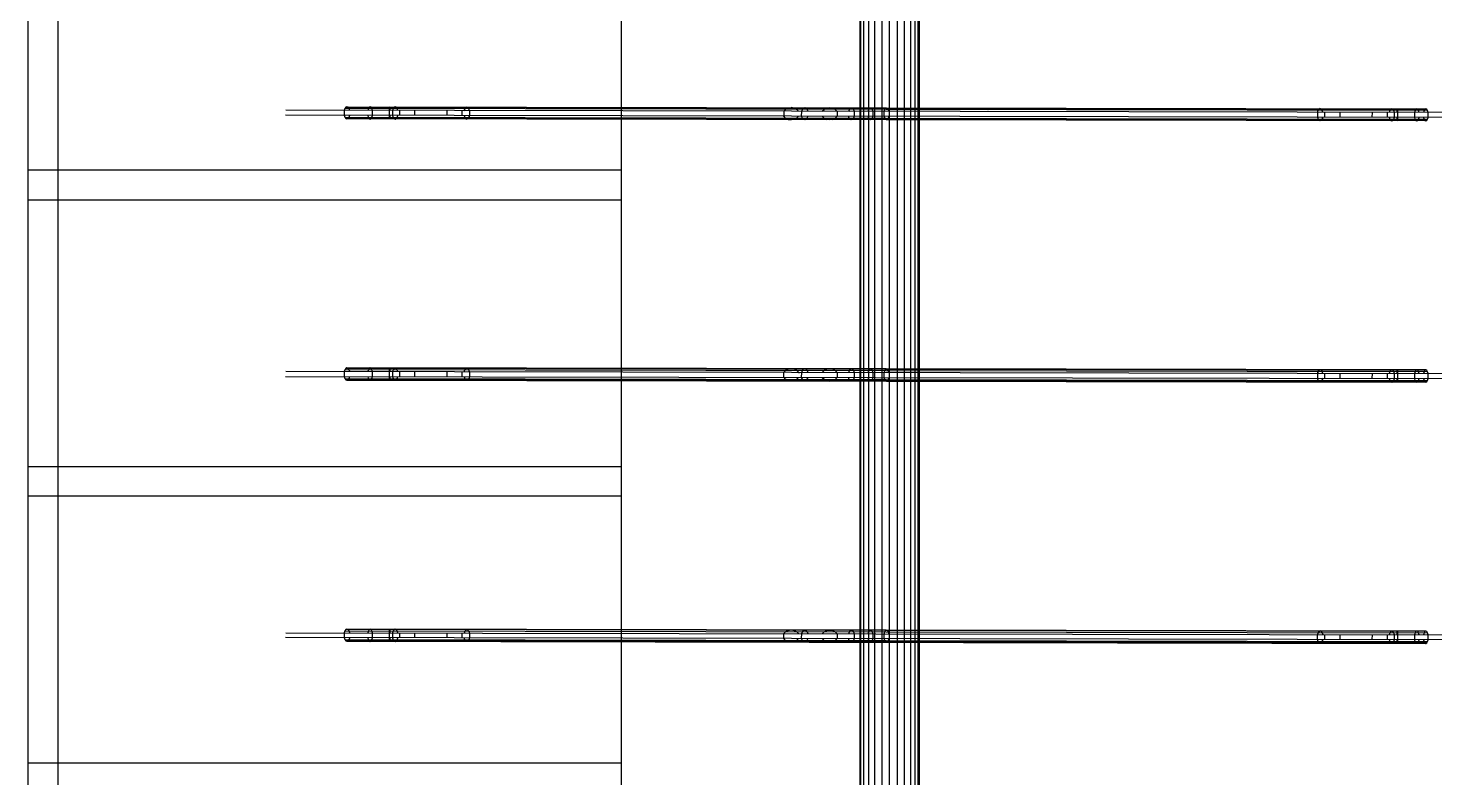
# Model space of a CAD drawing. Header units: inches. Extents: x 0 to 54693, y 0 to 31146.
# Drawn here: x 50653.2 to 51127.7, y 15842.2 to 16095.1 of the extents above; entities that cross this region are included whole.
import ezdxf

# ---------------------------------------------------------------- set-up
doc = ezdxf.new("R2010")
doc.units = ezdxf.units.IN
doc.header["$MEASUREMENT"] = 0
doc.layers.add('Added', color=3, linetype='Continuous')

msp = doc.modelspace()

# ---------------------------------------------------------------- linework, layer by layer
at = {"layer": 'Added', "linetype": 'Continuous', "lineweight": -2, "ltscale": 0.18}
for p, q in [((50653.23, 13843.54), (50653.23, 18243.35)), ((50663.23, 16332.94), (50663.23, 15353.24)), ((50853.23, 16332.94), (50853.23, 15353.24)), ((50933.73, 16327.32), (50933.73, 15373.18)), ((50934.07, 15373.18), (50934.07, 16327.32)), ((50935.07, 15373.18), (50935.07, 16327.32)), ((50936.66, 16327.32), (50936.66, 15373.18)), ((50938.73, 16327.32), (50938.73, 15373.18)), ((50941.14, 16327.32), (50941.14, 15373.18)), ((50943.73, 15373.18), (50943.73, 16327.32)), ((50946.32, 16327.32), (50946.32, 15373.18)), ((50948.73, 16327.32), (50948.73, 15373.18)), ((50950.8, 16327.32), (50950.8, 15373.18)), ((50952.39, 15373.18), (50952.39, 16327.32)), ((50953.39, 15373.18), (50953.39, 16327.32)), ((50953.73, 16327.32), (50953.73, 15373.18)), ((51150.06, 16064.94), (50740.08, 16065.71)), ((51150.07, 16066.59), (50740.09, 16067.36)), ((50759.77, 16067.32), (50759.76, 16065.67)), ((50759.76, 16065.67), (50760, 16065.02)), ((50760.02, 16067.97), (50759.77, 16067.32)), ((50760, 16065.02), (51125.22, 16064.33)), ((50760, 16065.02), (50760.34, 16064.59)), ((50760.36, 16068.4), (50760.02, 16067.97)), ((51125.23, 16067.29), (50760.02, 16067.97)), ((51124.94, 16063.91), (50760.34, 16064.59)), ((50760.34, 16064.59), (50760.72, 16064.44)), ((50760.75, 16068.55), (50760.36, 16068.4)), ((50760.36, 16068.4), (51124.96, 16067.72)), ((50760.72, 16064.44), (50761.11, 16064.59)), ((51124.62, 16063.76), (50760.72, 16064.44)), ((50761.13, 16068.4), (50760.75, 16068.55)), ((50760.75, 16068.55), (51124.64, 16067.87)), ((50761.11, 16064.59), (50761.45, 16065.02)), ((50761.47, 16067.97), (50761.13, 16068.4)), ((50761.45, 16065.02), (50761.7, 16065.67)), ((50761.71, 16067.31), (50761.47, 16067.97)), ((50767.75, 16065.66), (50767.95, 16065)), ((50767.97, 16067.96), (50767.76, 16067.3)), ((50767.95, 16065), (50768.23, 16064.57)), ((50768.25, 16068.39), (50767.97, 16067.96)), ((50768.23, 16064.57), (50768.56, 16064.42)), ((50768.58, 16068.54), (50768.25, 16068.39)), ((50768.56, 16064.42), (50768.88, 16064.57)), ((50768.9, 16068.39), (50768.58, 16068.54)), ((50768.88, 16064.57), (50769.17, 16065)), ((50769.18, 16067.96), (50768.9, 16068.39)), ((50769.17, 16065), (50769.38, 16065.66)), ((50769.38, 16067.3), (50769.18, 16067.96)), ((50769.38, 16065.66), (50769.38, 16067.3)), ((50775.07, 16065.65), (50775.08, 16067.29)), ((50775.09, 16064.99), (50775.07, 16065.65)), ((50775.08, 16067.29), (50775.1, 16067.94)), ((50775.11, 16064.56), (50775.09, 16064.99)), ((50775.1, 16067.94), (50775.13, 16068.37)), ((50775.15, 16064.41), (50775.11, 16064.56)), ((50775.13, 16068.37), (50775.17, 16068.52)), ((50775.18, 16064.56), (50775.15, 16064.41)), ((50775.17, 16068.52), (50775.2, 16068.37)), ((50775.21, 16064.99), (50775.18, 16064.56)), ((50775.2, 16068.37), (50775.23, 16067.94)), ((50775.23, 16065.64), (50775.21, 16064.99)), ((50775.23, 16067.94), (50775.24, 16067.29)), ((50776.08, 16067.29), (50776.07, 16065.64)), ((50776.07, 16065.64), (50776.3, 16064.99)), ((50776.31, 16067.94), (50776.08, 16067.29)), ((50776.3, 16064.99), (50776.61, 16064.56)), ((50776.63, 16068.37), (50776.31, 16067.94)), ((50776.61, 16064.56), (50776.97, 16064.41)), ((50776.99, 16068.52), (50776.63, 16068.37)), ((50776.97, 16064.41), (50777.33, 16064.56)), ((50777.35, 16068.37), (50776.99, 16068.52)), ((50777.33, 16064.56), (50777.65, 16064.99)), ((50777.67, 16067.94), (50777.35, 16068.37)), ((50777.65, 16064.99), (50777.88, 16065.64)), ((50777.89, 16067.28), (50777.67, 16067.94)), ((50778.61, 16065.64), (50778.61, 16067.28)), ((50783.58, 16067.27), (50783.57, 16065.63)), ((50794.57, 16065.61), (50794.58, 16067.25)), ((50799.54, 16067.24), (50799.53, 16065.6)), ((50800.26, 16065.6), (50800.48, 16064.94)), ((50800.27, 16067.24), (50800.5, 16067.9)), ((50800.5, 16067.9), (50800.27, 16067.24)), ((50800.48, 16064.94), (50800.8, 16064.51)), ((50800.82, 16068.33), (50800.5, 16067.9)), ((50800.8, 16064.51), (50801.16, 16064.36)), ((50800.82, 16068.33), (50801.18, 16068.47)), ((50801.52, 16064.51), (50801.16, 16064.36)), ((50801.54, 16068.32), (50801.18, 16068.47)), ((50801.84, 16064.94), (50801.52, 16064.51)), ((50801.52, 16064.51), (50801.84, 16064.94)), ((50801.85, 16067.89), (50801.54, 16068.32)), ((50802.07, 16065.59), (50801.84, 16064.94)), ((50801.84, 16064.94), (50802.07, 16065.59)), ((50802.08, 16067.24), (50801.85, 16067.89)), ((50802.08, 16067.24), (50802.07, 16065.59)), ((50908.08, 16067.04), (50908.07, 16065.4)), ((50908.7, 16064.74), (50908.07, 16065.4)), ((50908.08, 16067.04), (50908.71, 16067.69)), ((50908.7, 16064.74), (50909.56, 16064.31)), ((50909.59, 16068.12), (50908.71, 16067.69)), ((50909.59, 16068.12), (50910.58, 16068.27)), ((50911.58, 16068.12), (50910.58, 16068.27)), ((50912.44, 16064.73), (50911.56, 16064.31)), ((50911.58, 16068.12), (50912.45, 16067.69)), ((50912.44, 16064.73), (50913.07, 16065.39)), ((50913.08, 16067.03), (50912.45, 16067.69)), ((50914.11, 16065.38), (50914.12, 16067.03)), ((50914.37, 16064.73), (50914.11, 16065.38)), ((50914.12, 16067.03), (50914.38, 16067.68)), ((50914.72, 16064.3), (50914.37, 16064.73)), ((50914.38, 16067.68), (50914.74, 16068.11)), ((50914.74, 16068.11), (50915.15, 16068.26)), ((50915.15, 16068.26), (50915.56, 16068.11)), ((50915.89, 16064.73), (50915.53, 16064.3)), ((50915.56, 16068.11), (50915.91, 16067.68)), ((50916.15, 16065.38), (50915.89, 16064.73)), ((50915.91, 16067.68), (50916.16, 16067.03)), ((50921.7, 16064.72), (50921.07, 16065.37)), ((50921.08, 16067.02), (50921.71, 16067.67)), ((50921.7, 16064.72), (50922.56, 16064.28)), ((50922.59, 16068.1), (50921.71, 16067.67)), ((50923.58, 16068.25), (50922.59, 16068.1)), ((50924.58, 16068.09), (50923.58, 16068.25)), ((50924.56, 16064.28), (50925.44, 16064.71)), ((50925.45, 16067.66), (50924.58, 16068.09)), ((50925.44, 16064.71), (50926.07, 16065.36)), ((50926.08, 16067.01), (50925.45, 16067.66)), ((50926.08, 16067.01), (50926.07, 16065.36)), ((50930.18, 16064.7), (50929.96, 16065.35)), ((50929.97, 16067), (50930.2, 16067.65)), ((50930.5, 16064.27), (50930.18, 16064.7)), ((50930.2, 16067.65), (50930.52, 16068.08)), ((50930.52, 16068.08), (50930.88, 16068.23)), ((50930.88, 16068.23), (50931.24, 16068.08)), ((50931.54, 16064.7), (50931.22, 16064.27)), ((50931.24, 16068.08), (50931.55, 16067.65)), ((50931.77, 16065.35), (50931.54, 16064.7)), ((50931.55, 16067.65), (50931.78, 16067)), ((50931.78, 16067), (50931.77, 16065.35)), ((50936.74, 16064.69), (50936.54, 16065.34)), ((50936.55, 16066.99), (50936.75, 16067.64)), ((50937.01, 16064.26), (50936.74, 16064.69)), ((50936.75, 16067.64), (50937.03, 16068.07)), ((50937.03, 16068.07), (50937.35, 16068.22)), ((50937.35, 16068.22), (50937.67, 16068.07)), ((50937.93, 16064.69), (50937.65, 16064.26)), ((50937.67, 16068.07), (50937.94, 16067.64)), ((50938.13, 16065.34), (50937.93, 16064.69)), ((50937.94, 16067.64), (50938.14, 16066.98)), ((50938.14, 16066.98), (50938.13, 16065.34)), ((50941.92, 16065.33), (50941.93, 16066.98)), ((50942.11, 16064.68), (50941.92, 16065.33)), ((50941.93, 16066.98), (50942.12, 16067.63)), ((50942.37, 16064.25), (50942.11, 16064.68)), ((50942.12, 16067.63), (50942.39, 16068.06)), ((50942.39, 16068.06), (50942.69, 16068.21)), ((50942.69, 16068.21), (50942.99, 16068.06)), ((50943.24, 16064.68), (50942.97, 16064.25)), ((50942.99, 16068.06), (50943.25, 16067.63)), ((50943.43, 16065.33), (50943.24, 16064.68)), ((50943.25, 16067.63), (50943.44, 16066.97)), ((50977.04, 16066.91), (50976.85, 16066.91)), ((51088.08, 16066.7), (51088.07, 16065.06)), ((51088.07, 16065.06), (51088.29, 16064.4)), ((51088.08, 16066.7), (51088.31, 16067.36)), ((51088.61, 16063.97), (51088.29, 16064.4)), ((51088.31, 16067.36), (51088.63, 16067.79)), ((51088.63, 16067.79), (51088.31, 16067.36)), ((51088.99, 16067.94), (51088.63, 16067.79)), ((51088.99, 16067.94), (51089.35, 16067.78)), ((51089.65, 16064.4), (51089.33, 16063.97)), ((51089.33, 16063.97), (51089.65, 16064.4)), ((51089.35, 16067.78), (51089.66, 16067.35)), ((51089.88, 16065.05), (51089.65, 16064.4)), ((51089.65, 16064.4), (51089.88, 16065.05)), ((51089.89, 16066.7), (51089.66, 16067.35)), ((51090.6, 16065.05), (51090.61, 16066.7)), ((51095.58, 16066.69), (51095.57, 16065.04)), ((51106.57, 16065.02), (51106.58, 16066.67)), ((51111.54, 16066.66), (51111.53, 16065.01)), ((51112.26, 16065.01), (51112.48, 16064.36)), ((51112.5, 16067.31), (51112.27, 16066.66)), ((51112.48, 16064.36), (51112.8, 16063.93)), ((51112.82, 16067.74), (51112.5, 16067.31)), ((51113.18, 16067.89), (51112.82, 16067.74)), ((51113.54, 16067.74), (51113.18, 16067.89)), ((51113.52, 16063.93), (51113.84, 16064.36)), ((51113.85, 16067.31), (51113.54, 16067.74)), ((51113.84, 16064.36), (51114.07, 16065.01)), ((51114.08, 16066.65), (51113.85, 16067.31)), ((51114.07, 16065.01), (51114.08, 16066.65)), ((51114.91, 16066.65), (51114.94, 16067.31)), ((51114.92, 16064.35), (51114.91, 16065.01)), ((51114.95, 16063.92), (51114.92, 16064.35)), ((51114.94, 16067.31), (51114.97, 16067.74)), ((51114.97, 16067.74), (51115, 16067.89)), ((51115, 16067.89), (51115.03, 16067.74)), ((51115.04, 16064.35), (51115.01, 16063.92)), ((51115.03, 16067.74), (51115.06, 16067.31)), ((51115.07, 16065.01), (51115.04, 16064.35)), ((51115.06, 16067.31), (51115.08, 16066.65)), ((51115.08, 16066.65), (51115.07, 16065.01)), ((51120.77, 16066.64), (51120.76, 16065)), ((51120.76, 16065), (51120.96, 16064.34)), ((51120.97, 16067.3), (51120.77, 16066.64)), ((51120.96, 16064.34), (51121.23, 16063.91)), ((51121.25, 16067.73), (51120.97, 16067.3)), ((51121.57, 16067.87), (51121.25, 16067.73)), ((51121.89, 16067.72), (51121.57, 16067.87)), ((51121.87, 16063.91), (51122.14, 16064.34)), ((51122.16, 16067.29), (51121.89, 16067.72)), ((51122.14, 16064.34), (51122.35, 16064.99)), ((51122.36, 16066.64), (51122.16, 16067.29)), ((51123.84, 16064.99), (51124.03, 16064.34)), ((51124.05, 16067.29), (51123.85, 16066.64)), ((51124.03, 16064.34), (51124.31, 16063.91)), ((51124.33, 16067.72), (51124.05, 16067.29)), ((51124.64, 16067.87), (51124.33, 16067.72)), ((51124.96, 16067.72), (51124.64, 16067.87)), ((51124.94, 16063.91), (51125.22, 16064.33)), ((51125.23, 16067.29), (51124.96, 16067.72)), ((51125.22, 16064.33), (51125.42, 16064.99)), ((51125.43, 16066.63), (51125.23, 16067.29)), ((51125.42, 16064.99), (51125.43, 16066.63)), ((50909.56, 16064.31), (50910.56, 16064.16)), ((50911.56, 16064.31), (50910.56, 16064.16)), ((50915.13, 16064.15), (50914.72, 16064.3)), ((50915.53, 16064.3), (50915.13, 16064.15)), ((50923.56, 16064.13), (50922.56, 16064.28)), ((50924.56, 16064.28), (50923.56, 16064.13)), ((50930.86, 16064.12), (50930.5, 16064.27)), ((50931.22, 16064.27), (50930.86, 16064.12)), ((50937.33, 16064.11), (50937.01, 16064.26)), ((50937.65, 16064.26), (50937.33, 16064.11)), ((50942.67, 16064.1), (50942.37, 16064.25)), ((50942.97, 16064.25), (50942.67, 16064.1)), ((51088.97, 16063.82), (51088.61, 16063.97)), ((51089.33, 16063.97), (51088.97, 16063.82)), ((51112.8, 16063.93), (51113.16, 16063.78)), ((51113.16, 16063.78), (51113.52, 16063.93)), ((51114.98, 16063.77), (51114.95, 16063.92)), ((51115.01, 16063.92), (51114.98, 16063.77)), ((51121.23, 16063.91), (51121.55, 16063.76)), ((51121.55, 16063.76), (51121.87, 16063.91)), ((51124.31, 16063.91), (51124.62, 16063.76)), ((51124.62, 16063.76), (51124.94, 16063.91)), ((50853.23, 16047.21), (50653.23, 16047.21)), ((50653.23, 16037.21), (50853.23, 16037.21)), ((51150.07, 15978.5), (50740.09, 15979.27)), ((50759.77, 15979.23), (50759.76, 15977.59)), ((50760.02, 15979.88), (50759.77, 15979.23)), ((50760.36, 15980.31), (50760.02, 15979.88)), ((51125.23, 15979.2), (50760.02, 15979.88)), ((50760.75, 15980.46), (50760.36, 15980.31)), ((51124.96, 15979.63), (50760.36, 15980.31)), ((51124.64, 15979.78), (50760.75, 15980.46)), ((50761.13, 15980.31), (50760.75, 15980.46)), ((50761.47, 15979.88), (50761.13, 15980.31)), ((50761.71, 15979.23), (50761.47, 15979.88)), ((50767.97, 15979.87), (50767.76, 15979.22)), ((50768.25, 15980.3), (50767.97, 15979.87)), ((50768.58, 15980.45), (50768.25, 15980.3)), ((50768.9, 15980.3), (50768.58, 15980.45)), ((50769.18, 15979.87), (50768.9, 15980.3)), ((50769.38, 15979.21), (50769.18, 15979.87)), ((50769.38, 15977.57), (50769.38, 15979.21)), ((50775.07, 15977.56), (50775.08, 15979.2)), ((50775.08, 15979.2), (50775.1, 15979.86)), ((50775.1, 15979.86), (50775.13, 15980.29)), ((50775.13, 15980.29), (50775.17, 15980.44)), ((50775.17, 15980.44), (50775.2, 15980.29)), ((50775.2, 15980.29), (50775.23, 15979.86)), ((50775.23, 15979.86), (50775.24, 15979.2)), ((50776.08, 15979.2), (50776.07, 15977.56)), ((50776.31, 15979.85), (50776.08, 15979.2)), ((50776.63, 15980.28), (50776.31, 15979.85)), ((50776.99, 15980.43), (50776.63, 15980.28)), ((50777.35, 15980.28), (50776.99, 15980.43)), ((50777.67, 15979.85), (50777.35, 15980.28)), ((50777.89, 15979.2), (50777.67, 15979.85)), ((50778.61, 15977.55), (50778.61, 15979.2)), ((50783.58, 15979.19), (50783.57, 15977.54)), ((50794.57, 15977.52), (50794.58, 15979.17)), ((50799.54, 15979.16), (50799.53, 15977.51)), ((50800.27, 15979.15), (50800.5, 15979.81)), ((50800.5, 15979.81), (50800.82, 15980.24)), ((50800.82, 15980.24), (50800.5, 15979.81)), ((50800.82, 15980.24), (50801.18, 15980.39)), ((50801.18, 15980.39), (50800.82, 15980.24)), ((50801.54, 15980.24), (50801.18, 15980.39)), ((50801.54, 15980.24), (50801.85, 15979.81)), ((50802.08, 15979.15), (50801.85, 15979.81)), ((50802.08, 15979.15), (50802.07, 15977.51)), ((50908.07, 15977.31), (50908.08, 15978.95)), ((50908.08, 15978.95), (50908.71, 15979.61)), ((50908.71, 15979.61), (50909.59, 15980.03)), ((50909.59, 15980.03), (50908.71, 15979.61)), ((50909.59, 15980.03), (50910.58, 15980.18)), ((50911.58, 15980.03), (50910.58, 15980.18)), ((50912.45, 15979.6), (50911.58, 15980.03)), ((50912.45, 15979.6), (50913.08, 15978.94)), ((50913.08, 15978.94), (50913.36, 15978.94)), ((50914.11, 15977.3), (50914.12, 15978.94)), ((50914.12, 15978.94), (50914.38, 15979.6)), ((50914.38, 15979.6), (50914.74, 15980.02)), ((50914.74, 15980.02), (50915.15, 15980.17)), ((50915.15, 15980.17), (50915.56, 15980.02)), ((50915.56, 15980.02), (50915.91, 15979.59)), ((50915.91, 15979.59), (50916.16, 15978.94)), ((50921.71, 15979.58), (50921.08, 15978.93)), ((50922.59, 15980.01), (50921.71, 15979.58)), ((50921.71, 15979.58), (50922.59, 15980.01)), ((50923.58, 15980.16), (50922.59, 15980.01)), ((50923.58, 15980.16), (50924.58, 15980.01)), ((50924.58, 15980.01), (50925.45, 15979.57)), ((50925.45, 15979.57), (50926.08, 15978.92)), ((50929.97, 15978.91), (50930.2, 15979.57)), ((50930.2, 15979.57), (50930.52, 15979.99)), ((50930.52, 15979.99), (50930.88, 15980.14)), ((50930.88, 15980.14), (50931.24, 15979.99)), ((50931.24, 15979.99), (50931.55, 15979.56)), ((50931.55, 15979.56), (50931.78, 15978.91)), ((50936.55, 15978.9), (50936.75, 15979.55)), ((50936.75, 15979.55), (50937.03, 15979.98)), ((50937.03, 15979.98), (50937.35, 15980.13)), ((50937.35, 15980.13), (50937.67, 15979.98)), ((50937.67, 15979.98), (50937.94, 15979.55)), ((50937.94, 15979.55), (50938.14, 15978.9)), ((50941.93, 15978.89), (50942.12, 15979.54)), ((50942.12, 15979.54), (50942.39, 15979.97)), ((50942.39, 15979.97), (50942.69, 15980.12)), ((50942.69, 15980.12), (50942.99, 15979.97)), ((50942.99, 15979.97), (50943.25, 15979.54)), ((50943.25, 15979.54), (50943.44, 15978.89)), ((51088.08, 15978.62), (51088.31, 15979.27)), ((51088.31, 15979.27), (51088.08, 15978.62)), ((51088.31, 15979.27), (51088.63, 15979.7)), ((51088.63, 15979.7), (51088.31, 15979.27)), ((51088.63, 15979.7), (51088.99, 15979.85)), ((51088.99, 15979.85), (51089.35, 15979.7)), ((51089.35, 15979.7), (51089.66, 15979.27)), ((51089.89, 15978.61), (51089.66, 15979.27)), ((51112.5, 15979.22), (51112.27, 15978.57)), ((51112.82, 15979.65), (51112.5, 15979.22)), ((51113.18, 15979.8), (51112.82, 15979.65)), ((51113.54, 15979.65), (51113.18, 15979.8)), ((51113.85, 15979.22), (51113.54, 15979.65)), ((51114.08, 15978.57), (51113.85, 15979.22)), ((51114.91, 15978.56), (51114.94, 15979.22)), ((51114.94, 15979.22), (51114.97, 15979.65)), ((51114.97, 15979.65), (51115, 15979.8)), ((51115, 15979.8), (51115.03, 15979.65)), ((51115.03, 15979.65), (51115.06, 15979.22)), ((51115.06, 15979.22), (51115.08, 15978.56)), ((51120.97, 15979.21), (51120.77, 15978.55)), ((51121.25, 15979.64), (51120.97, 15979.21)), ((51121.57, 15979.79), (51121.25, 15979.64)), ((51121.89, 15979.64), (51121.57, 15979.79)), ((51122.16, 15979.21), (51121.89, 15979.64)), ((51122.36, 15978.55), (51122.16, 15979.21)), ((51124.05, 15979.2), (51123.85, 15978.55)), ((51124.33, 15979.63), (51124.05, 15979.2)), ((51124.64, 15979.78), (51124.33, 15979.63)), ((51124.96, 15979.63), (51124.64, 15979.78)), ((51125.23, 15979.2), (51124.96, 15979.63)), ((51125.43, 15978.55), (51125.23, 15979.2)), ((50740.08, 15977.62), (51150.06, 15976.85)), ((50759.76, 15977.59), (50760, 15976.93)), ((50760, 15976.93), (51125.22, 15976.25)), ((50760, 15976.93), (50760.34, 15976.5)), ((51124.94, 15975.82), (50760.34, 15976.5)), ((50760.34, 15976.5), (50760.72, 15976.35)), ((50760.72, 15976.35), (50761.11, 15976.5)), ((50760.72, 15976.35), (51124.62, 15975.67)), ((50761.11, 15976.5), (50761.45, 15976.93)), ((50761.45, 15976.93), (50761.7, 15977.58)), ((50767.75, 15977.57), (50767.95, 15976.92)), ((50767.95, 15976.92), (50768.23, 15976.49)), ((50768.23, 15976.49), (50768.56, 15976.34)), ((50768.56, 15976.34), (50768.88, 15976.48)), ((50768.88, 15976.48), (50769.17, 15976.91)), ((50769.17, 15976.91), (50769.38, 15977.57)), ((50775.09, 15976.9), (50775.07, 15977.56)), ((50775.11, 15976.47), (50775.09, 15976.9)), ((50775.15, 15976.32), (50775.11, 15976.47)), ((50775.18, 15976.47), (50775.15, 15976.32)), ((50775.21, 15976.9), (50775.18, 15976.47)), ((50775.23, 15977.56), (50775.21, 15976.9)), ((50776.07, 15977.56), (50776.3, 15976.9)), ((50776.3, 15976.9), (50776.61, 15976.47)), ((50776.61, 15976.47), (50776.97, 15976.32)), ((50776.97, 15976.32), (50777.33, 15976.47)), ((50777.33, 15976.47), (50777.65, 15976.9)), ((50777.65, 15976.9), (50777.88, 15977.55)), ((50800.26, 15977.51), (50800.48, 15976.85)), ((50800.8, 15976.42), (50800.48, 15976.85)), ((50800.48, 15976.85), (50800.8, 15976.42)), ((50801.16, 15976.27), (50800.8, 15976.42)), ((50801.52, 15976.42), (50801.16, 15976.27)), ((50801.52, 15976.42), (50801.84, 15976.85)), ((50802.07, 15977.51), (50801.84, 15976.85)), ((50908.7, 15976.65), (50908.07, 15977.31)), ((50909.56, 15976.22), (50908.7, 15976.65)), ((50909.56, 15976.22), (50910.56, 15976.07)), ((50911.56, 15976.22), (50910.56, 15976.07)), ((50912.44, 15976.64), (50911.56, 15976.22)), ((50911.56, 15976.22), (50912.44, 15976.64)), ((50912.44, 15976.64), (50913.07, 15977.3)), ((50914.37, 15976.64), (50914.11, 15977.3)), ((50914.72, 15976.21), (50914.37, 15976.64)), ((50915.13, 15976.06), (50914.72, 15976.21)), ((50915.53, 15976.21), (50915.13, 15976.06)), ((50915.89, 15976.64), (50915.53, 15976.21)), ((50916.15, 15977.29), (50915.89, 15976.64)), ((50921.07, 15977.28), (50921.26, 15977.28)), ((50921.07, 15977.28), (50921.7, 15976.63)), ((50922.56, 15976.2), (50921.7, 15976.63)), ((50922.56, 15976.2), (50923.56, 15976.04)), ((50924.56, 15976.19), (50923.56, 15976.04)), ((50924.56, 15976.19), (50925.44, 15976.62)), ((50925.44, 15976.62), (50924.56, 15976.19)), ((50925.44, 15976.62), (50926.07, 15977.27)), ((50926.08, 15978.92), (50926.07, 15977.27)), ((50930.18, 15976.61), (50929.96, 15977.27)), ((50930.5, 15976.18), (50930.18, 15976.61)), ((50930.86, 15976.03), (50930.5, 15976.18)), ((50931.22, 15976.18), (50930.86, 15976.03)), ((50931.54, 15976.61), (50931.22, 15976.18)), ((50931.77, 15977.26), (50931.54, 15976.61)), ((50931.78, 15978.91), (50931.77, 15977.26)), ((50936.74, 15976.6), (50936.54, 15977.25)), ((50937.01, 15976.17), (50936.74, 15976.6)), ((50937.33, 15976.02), (50937.01, 15976.17)), ((50937.65, 15976.17), (50937.33, 15976.02)), ((50937.93, 15976.6), (50937.65, 15976.17)), ((50938.13, 15977.25), (50937.93, 15976.6)), ((50938.14, 15978.9), (50938.13, 15977.25)), ((50941.92, 15977.24), (50941.93, 15978.89)), ((50942.11, 15976.59), (50941.92, 15977.24)), ((50942.37, 15976.16), (50942.11, 15976.59)), ((50942.67, 15976.01), (50942.37, 15976.16)), ((50942.97, 15976.16), (50942.67, 15976.01)), ((50943.24, 15976.59), (50942.97, 15976.16)), ((50943.43, 15977.24), (50943.24, 15976.59)), ((51088.08, 15978.62), (51088.07, 15976.97)), ((51088.29, 15976.32), (51088.07, 15976.97)), ((51088.61, 15975.89), (51088.29, 15976.32)), ((51088.61, 15975.89), (51088.97, 15975.73)), ((51088.97, 15975.73), (51089.33, 15975.88)), ((51089.65, 15976.31), (51089.33, 15975.88)), ((51089.33, 15975.88), (51089.65, 15976.31)), ((51089.88, 15976.97), (51089.65, 15976.31)), ((51089.65, 15976.31), (51089.88, 15976.97)), ((51090.6, 15976.97), (51090.61, 15978.61)), ((51095.58, 15978.6), (51095.57, 15976.96)), ((51106.57, 15976.94), (51106.58, 15978.58)), ((51111.54, 15978.57), (51111.53, 15976.93)), ((51112.26, 15976.92), (51112.48, 15976.27)), ((51112.48, 15976.27), (51112.8, 15975.84)), ((51112.8, 15975.84), (51113.16, 15975.69)), ((51113.16, 15975.69), (51113.52, 15975.84)), ((51113.52, 15975.84), (51113.84, 15976.27)), ((51113.84, 15976.27), (51114.07, 15976.92)), ((51114.07, 15976.92), (51114.08, 15978.57)), ((51114.92, 15976.27), (51114.91, 15976.92)), ((51114.95, 15975.84), (51114.92, 15976.27)), ((51114.98, 15975.69), (51114.95, 15975.84)), ((51115.01, 15975.84), (51114.98, 15975.69)), ((51115.04, 15976.27), (51115.01, 15975.84)), ((51115.07, 15976.92), (51115.04, 15976.27)), ((51115.08, 15978.56), (51115.07, 15976.92)), ((51120.77, 15978.55), (51120.76, 15976.91)), ((51120.76, 15976.91), (51120.96, 15976.25)), ((51120.96, 15976.25), (51121.23, 15975.82)), ((51121.23, 15975.82), (51121.55, 15975.67)), ((51121.55, 15975.67), (51121.87, 15975.82)), ((51121.87, 15975.82), (51122.14, 15976.25)), ((51122.14, 15976.25), (51122.35, 15976.91)), ((51123.84, 15976.9), (51124.03, 15976.25)), ((51124.03, 15976.25), (51124.31, 15975.82)), ((51124.31, 15975.82), (51124.62, 15975.67)), ((51124.62, 15975.67), (51124.94, 15975.82)), ((51124.94, 15975.82), (51125.22, 15976.25)), ((51125.22, 15976.25), (51125.42, 15976.9)), ((51125.42, 15976.9), (51125.43, 15978.55)), ((50653.23, 15947.21), (50853.23, 15947.21)), ((50853.23, 15937.21), (50653.23, 15937.21)), ((51150.06, 15888.77), (50740.08, 15889.53)), ((50740.09, 15891.18), (51150.07, 15890.41)), ((50759.77, 15891.14), (50759.76, 15889.5)), ((50759.76, 15889.5), (50760, 15888.84)), ((50760.02, 15891.8), (50759.77, 15891.14)), ((50760, 15888.84), (51125.22, 15888.16)), ((50760, 15888.84), (50760.34, 15888.41)), ((50760.36, 15892.23), (50760.02, 15891.8)), ((50760.02, 15891.8), (51125.23, 15891.11)), ((50760.75, 15892.37), (50760.36, 15892.23)), ((51124.96, 15891.54), (50760.36, 15892.23)), ((51124.64, 15891.69), (50760.75, 15892.37)), ((50761.13, 15892.22), (50760.75, 15892.37)), ((50761.11, 15888.41), (50761.45, 15888.84)), ((50761.47, 15891.79), (50761.13, 15892.22)), ((50761.45, 15888.84), (50761.7, 15889.49)), ((50761.71, 15891.14), (50761.47, 15891.79)), ((50767.75, 15889.48), (50767.95, 15888.83)), ((50767.97, 15891.78), (50767.76, 15891.13)), ((50767.95, 15888.83), (50768.23, 15888.4)), ((50768.25, 15892.21), (50767.97, 15891.78)), ((50768.58, 15892.36), (50768.25, 15892.21)), ((50768.9, 15892.21), (50768.58, 15892.36)), ((50768.88, 15888.4), (50769.17, 15888.83)), ((50769.18, 15891.78), (50768.9, 15892.21)), ((50769.17, 15888.83), (50769.38, 15889.48)), ((50769.38, 15891.12), (50769.18, 15891.78)), ((50769.38, 15889.48), (50769.38, 15891.12)), ((50775.07, 15889.47), (50775.08, 15891.11)), ((50775.09, 15888.81), (50775.07, 15889.47)), ((50775.08, 15891.11), (50775.1, 15891.77)), ((50775.11, 15888.38), (50775.09, 15888.81)), ((50775.1, 15891.77), (50775.13, 15892.2)), ((50775.13, 15892.2), (50775.17, 15892.35)), ((50775.17, 15892.35), (50775.2, 15892.2)), ((50775.21, 15888.81), (50775.18, 15888.38)), ((50775.2, 15892.2), (50775.23, 15891.77)), ((50775.23, 15889.47), (50775.21, 15888.81)), ((50775.23, 15891.77), (50775.24, 15891.11)), ((50776.08, 15891.11), (50776.07, 15889.47)), ((50776.07, 15889.47), (50776.3, 15888.81)), ((50776.31, 15891.77), (50776.08, 15891.11)), ((50776.3, 15888.81), (50776.61, 15888.38)), ((50776.63, 15892.19), (50776.31, 15891.77)), ((50776.99, 15892.34), (50776.63, 15892.19)), ((50777.35, 15892.19), (50776.99, 15892.34)), ((50777.33, 15888.38), (50777.65, 15888.81)), ((50777.67, 15891.76), (50777.35, 15892.19)), ((50777.65, 15888.81), (50777.88, 15889.46)), ((50777.89, 15891.11), (50777.67, 15891.76)), ((50778.61, 15889.46), (50778.61, 15891.11)), ((50783.58, 15891.1), (50783.57, 15889.45)), ((50794.57, 15889.43), (50794.58, 15891.08)), ((50799.54, 15891.07), (50799.53, 15889.42)), ((50800.48, 15888.77), (50800.26, 15889.42)), ((50800.5, 15891.72), (50800.27, 15891.07)), ((50800.82, 15892.15), (50800.5, 15891.72)), ((50800.82, 15892.15), (50801.18, 15892.3)), ((50801.18, 15892.3), (50801.54, 15892.15)), ((50801.85, 15891.72), (50801.54, 15892.15)), ((50802.07, 15889.42), (50801.84, 15888.76)), ((50801.85, 15891.72), (50802.08, 15891.06)), ((50802.08, 15891.06), (50802.07, 15889.42)), ((50908.07, 15889.22), (50908.08, 15890.86)), ((50908.7, 15888.56), (50908.07, 15889.22)), ((50908.08, 15890.86), (50908.71, 15891.52)), ((50909.59, 15891.95), (50908.71, 15891.52)), ((50909.59, 15891.95), (50910.58, 15892.09)), ((50910.58, 15892.09), (50911.58, 15891.94)), ((50911.58, 15891.94), (50912.45, 15891.51)), ((50912.44, 15888.56), (50913.07, 15889.21)), ((50912.45, 15891.51), (50913.08, 15890.85)), ((50914.11, 15889.21), (50914.12, 15890.85)), ((50914.37, 15888.55), (50914.11, 15889.21)), ((50914.12, 15890.85), (50914.38, 15891.51)), ((50914.38, 15891.51), (50914.74, 15891.94)), ((50914.74, 15891.94), (50915.15, 15892.08)), ((50915.15, 15892.08), (50915.56, 15891.93)), ((50915.56, 15891.93), (50915.91, 15891.5)), ((50916.15, 15889.2), (50915.89, 15888.55)), ((50915.91, 15891.5), (50916.16, 15890.85)), ((50921.7, 15888.54), (50921.07, 15889.2)), ((50921.71, 15891.49), (50921.08, 15890.84)), ((50921.71, 15891.49), (50922.59, 15891.92)), ((50922.59, 15891.92), (50923.58, 15892.07)), ((50923.58, 15892.07), (50924.58, 15891.92)), ((50924.58, 15891.92), (50925.45, 15891.49)), ((50925.44, 15888.53), (50926.07, 15889.19)), ((50925.45, 15891.49), (50926.08, 15890.83)), ((50926.08, 15890.83), (50926.07, 15889.19)), ((50930.18, 15888.52), (50929.96, 15889.18)), ((50929.97, 15890.82), (50930.2, 15891.48)), ((50930.2, 15891.48), (50930.52, 15891.91)), ((50930.52, 15891.91), (50930.88, 15892.06)), ((50930.88, 15892.06), (50931.24, 15891.9)), ((50931.24, 15891.9), (50931.55, 15891.47)), ((50931.77, 15889.18), (50931.54, 15888.52)), ((50931.55, 15891.47), (50931.78, 15890.82)), ((50931.78, 15890.82), (50931.77, 15889.18)), ((50936.74, 15888.51), (50936.54, 15889.17)), ((50936.55, 15890.81), (50936.75, 15891.47)), ((50936.75, 15891.47), (50937.03, 15891.89)), ((50937.03, 15891.89), (50937.35, 15892.04)), ((50937.35, 15892.04), (50937.67, 15891.89)), ((50937.67, 15891.89), (50937.94, 15891.46)), ((50938.13, 15889.16), (50937.93, 15888.51)), ((50937.94, 15891.46), (50938.14, 15890.81)), ((50938.14, 15890.81), (50938.13, 15889.16)), ((50941.92, 15889.16), (50941.93, 15890.8)), ((50942.11, 15888.5), (50941.92, 15889.16)), ((50941.93, 15890.8), (50942.12, 15891.45)), ((50942.12, 15891.45), (50942.39, 15891.88)), ((50942.39, 15891.88), (50942.69, 15892.03)), ((50942.69, 15892.03), (50942.99, 15891.88)), ((50942.99, 15891.88), (50943.25, 15891.45)), ((50943.43, 15889.15), (50943.24, 15888.5)), ((50943.25, 15891.45), (50943.44, 15890.8)), ((51088.07, 15888.88), (51088.08, 15890.53)), ((51088.29, 15888.23), (51088.07, 15888.88)), ((51088.31, 15891.18), (51088.08, 15890.53)), ((51088.31, 15891.18), (51088.63, 15891.61)), ((51088.63, 15891.61), (51088.31, 15891.18)), ((51088.63, 15891.61), (51088.99, 15891.76)), ((51089.35, 15891.61), (51088.99, 15891.76)), ((51089.35, 15891.61), (51089.66, 15891.18)), ((51089.88, 15888.88), (51089.65, 15888.22)), ((51089.65, 15888.22), (51089.88, 15888.88)), ((51089.66, 15891.18), (51089.89, 15890.52)), ((51090.6, 15888.88), (51090.61, 15890.52)), ((51095.58, 15890.51), (51095.57, 15888.87)), ((51106.57, 15888.85), (51106.58, 15890.49)), ((51111.54, 15890.48), (51111.53, 15888.84)), ((51112.26, 15888.84), (51112.48, 15888.18)), ((51112.5, 15891.14), (51112.27, 15890.48)), ((51112.82, 15891.56), (51112.5, 15891.14)), ((51113.18, 15891.71), (51112.82, 15891.56)), ((51113.54, 15891.56), (51113.18, 15891.71)), ((51113.85, 15891.13), (51113.54, 15891.56)), ((51113.84, 15888.18), (51114.07, 15888.83)), ((51114.08, 15890.48), (51113.85, 15891.13)), ((51114.07, 15888.83), (51114.08, 15890.48)), ((51114.91, 15890.48), (51114.94, 15891.13)), ((51114.92, 15888.18), (51114.91, 15888.83)), ((51114.94, 15891.13), (51114.97, 15891.56)), ((51114.97, 15891.56), (51115, 15891.71)), ((51115, 15891.71), (51115.03, 15891.56)), ((51115.03, 15891.56), (51115.06, 15891.13)), ((51115.07, 15888.83), (51115.04, 15888.18)), ((51115.06, 15891.13), (51115.08, 15890.48)), ((51115.08, 15890.48), (51115.07, 15888.83)), ((51120.77, 15890.47), (51120.76, 15888.82)), ((51120.76, 15888.82), (51120.96, 15888.17)), ((51120.97, 15891.12), (51120.77, 15890.47)), ((51121.25, 15891.55), (51120.97, 15891.12)), ((51121.57, 15891.7), (51121.25, 15891.55)), ((51121.89, 15891.55), (51121.57, 15891.7)), ((51122.16, 15891.12), (51121.89, 15891.55)), ((51122.14, 15888.16), (51122.35, 15888.82)), ((51122.36, 15890.46), (51122.16, 15891.12)), ((51123.84, 15888.82), (51124.03, 15888.16)), ((51124.05, 15891.11), (51123.85, 15890.46)), ((51124.33, 15891.54), (51124.05, 15891.11)), ((51124.64, 15891.69), (51124.33, 15891.54)), ((51124.96, 15891.54), (51124.64, 15891.69)), ((51125.23, 15891.11), (51124.96, 15891.54)), ((51125.22, 15888.16), (51125.42, 15888.81)), ((51125.43, 15890.46), (51125.23, 15891.11)), ((51125.42, 15888.81), (51125.43, 15890.46)), ((51124.94, 15887.73), (50760.34, 15888.41)), ((50760.34, 15888.41), (50760.72, 15888.26)), ((50760.72, 15888.26), (50761.11, 15888.41)), ((50760.72, 15888.26), (51124.62, 15887.58)), ((50768.23, 15888.4), (50768.56, 15888.25)), ((50768.56, 15888.25), (50768.88, 15888.4)), ((50775.15, 15888.24), (50775.11, 15888.38)), ((50775.18, 15888.38), (50775.15, 15888.24)), ((50776.61, 15888.38), (50776.97, 15888.23)), ((50776.97, 15888.23), (50777.33, 15888.38)), ((50800.48, 15888.77), (50800.8, 15888.34)), ((50801.16, 15888.19), (50800.8, 15888.34)), ((50801.52, 15888.34), (50801.16, 15888.19)), ((50801.52, 15888.34), (50801.84, 15888.76)), ((50909.56, 15888.13), (50908.7, 15888.56)), ((50910.56, 15887.98), (50909.56, 15888.13)), ((50911.56, 15888.13), (50910.56, 15887.98)), ((50912.44, 15888.56), (50911.56, 15888.13)), ((50914.72, 15888.12), (50914.37, 15888.55)), ((50915.13, 15887.97), (50914.72, 15888.12)), ((50915.53, 15888.12), (50915.13, 15887.97)), ((50915.89, 15888.55), (50915.53, 15888.12)), ((50921.7, 15888.54), (50922.56, 15888.11)), ((50922.56, 15888.11), (50923.56, 15887.96)), ((50923.56, 15887.96), (50924.56, 15888.1)), ((50924.56, 15888.1), (50925.44, 15888.53)), ((50930.5, 15888.09), (50930.18, 15888.52)), ((50930.86, 15887.94), (50930.5, 15888.09)), ((50931.22, 15888.09), (50930.86, 15887.94)), ((50931.54, 15888.52), (50931.22, 15888.09)), ((50937.01, 15888.08), (50936.74, 15888.51)), ((50937.33, 15887.93), (50937.01, 15888.08)), ((50937.65, 15888.08), (50937.33, 15887.93)), ((50937.93, 15888.51), (50937.65, 15888.08)), ((50942.37, 15888.07), (50942.11, 15888.5)), ((50942.67, 15887.92), (50942.37, 15888.07)), ((50942.97, 15888.07), (50942.67, 15887.92)), ((50943.24, 15888.5), (50942.97, 15888.07)), ((51088.61, 15887.8), (51088.29, 15888.23)), ((51088.29, 15888.23), (51088.61, 15887.8)), ((51088.97, 15887.65), (51088.61, 15887.8)), ((51089.33, 15887.8), (51088.97, 15887.65)), ((51089.65, 15888.22), (51089.33, 15887.8)), ((51089.33, 15887.8), (51089.65, 15888.22)), ((51112.48, 15888.18), (51112.8, 15887.75)), ((51112.8, 15887.75), (51113.16, 15887.6)), ((51113.16, 15887.6), (51113.52, 15887.75)), ((51113.52, 15887.75), (51113.84, 15888.18)), ((51114.95, 15887.75), (51114.92, 15888.18)), ((51114.98, 15887.6), (51114.95, 15887.75)), ((51115.01, 15887.75), (51114.98, 15887.6)), ((51115.04, 15888.18), (51115.01, 15887.75)), ((51120.96, 15888.17), (51121.23, 15887.74)), ((51121.23, 15887.74), (51121.55, 15887.59)), ((51121.55, 15887.59), (51121.87, 15887.73)), ((51121.87, 15887.73), (51122.14, 15888.16)), ((51124.03, 15888.16), (51124.31, 15887.73)), ((51124.31, 15887.73), (51124.62, 15887.58)), ((51124.62, 15887.58), (51124.94, 15887.73)), ((51124.94, 15887.73), (51125.22, 15888.16)), ((50853.23, 15847.21), (50653.23, 15847.21))]:
    msp.add_line(p, q, dxfattribs=at)

doc.saveas('drawing.dxf')
